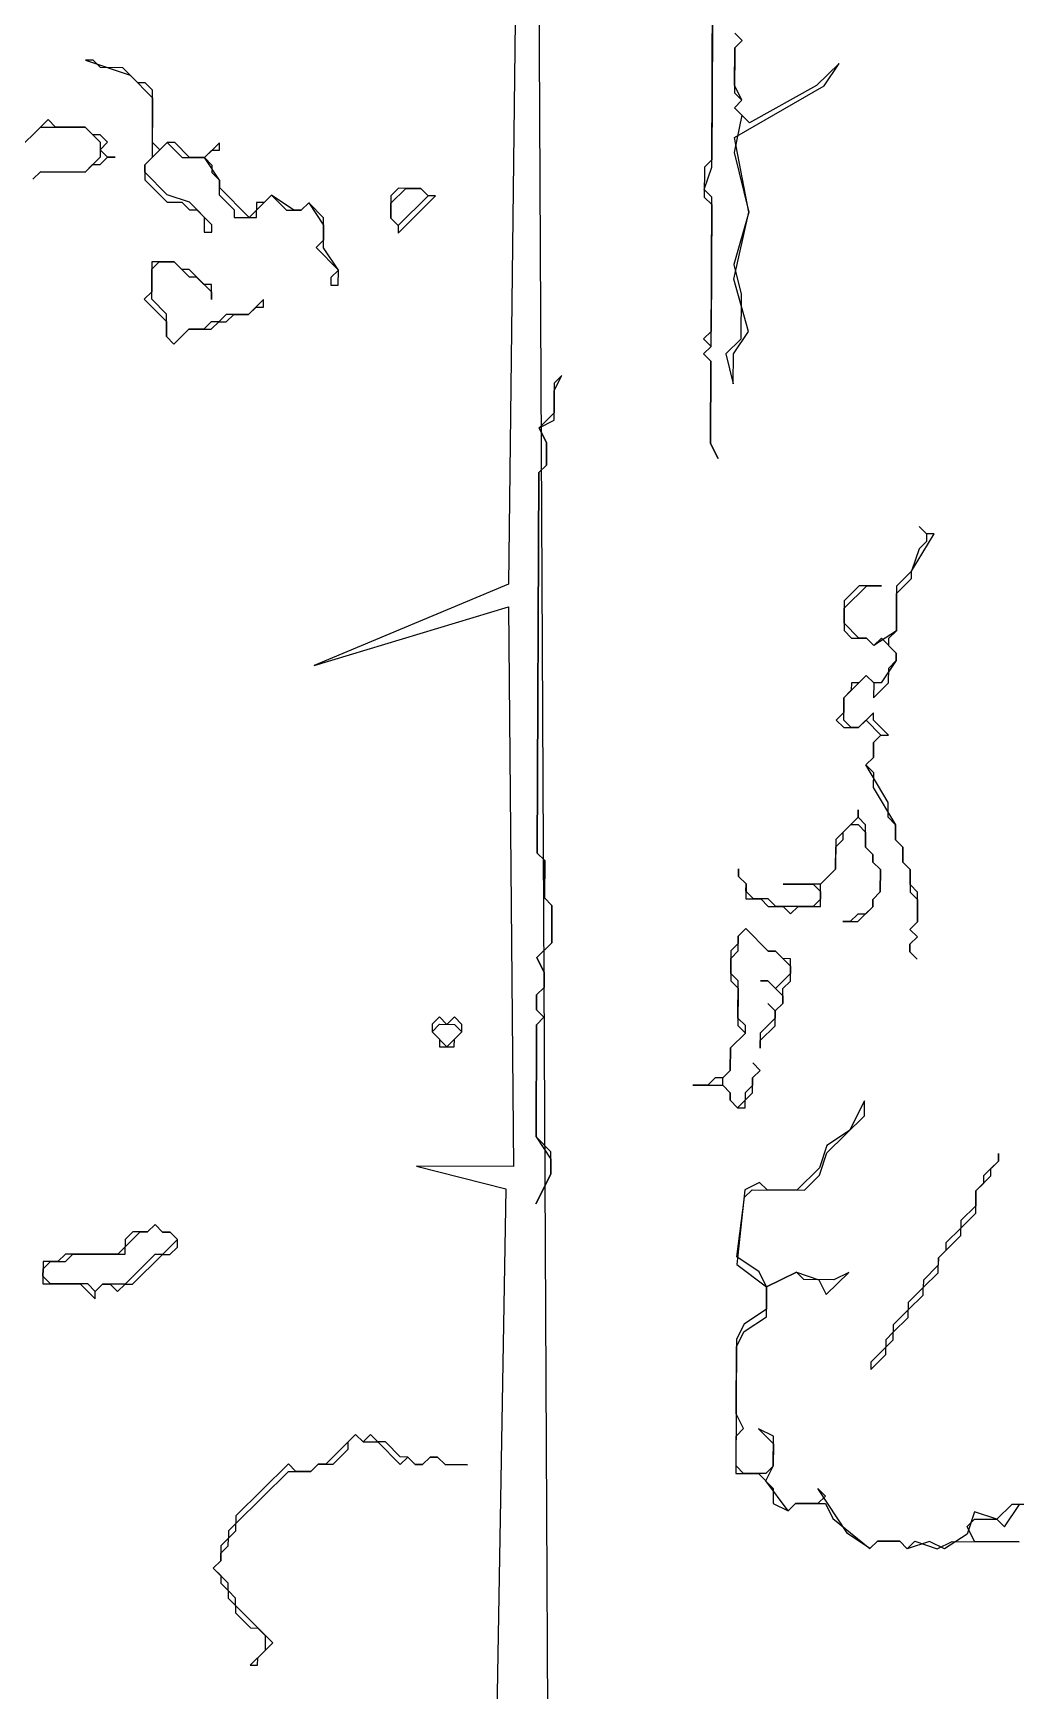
# Model space of a CAD drawing. Header units: inches. Extents: x 0 to 116, y 2 to 63.
# Drawn here: x 51.11 to 59.07, y 9.18 to 22.59 of the extents above; entities that cross this region are included whole.
import ezdxf

# ---------------------------------------------------------------- set-up
doc = ezdxf.new("R2010")
doc.units = ezdxf.units.IN

msp = doc.modelspace()

# ---------------------------------------------------------------- linework, layer by layer
for points in [[(55.15261, 34.31957), (54.96118, 18.13305), (53.38789, 17.47551), (54.96039, 17.95185), (55.00102, 13.42163), (54.21583, 13.42506), (54.93983, 13.2407), (54.85887, 8.52981), (19.46402, 8.50305), (19.33496, 34.29465), (19.28151, 8.20184), (54.73439, 7.68474), (19.3419, 8.20158), (19.57603, 34.1728), (19.52389, 8.38198), (55.28141, 8.46756)], [(55.15261, 34.31957), (54.96118, 18.13305), (53.38789, 17.47551), (54.96039, 17.95185), (55.00102, 13.42163), (54.21583, 13.42506), (54.93983, 13.2407), (54.85887, 8.52981), (19.46402, 8.50305), (19.33496, 34.29465), (19.28151, 8.20184), (54.73439, 7.68474), (19.3419, 8.20158), (19.57603, 34.1728), (19.52389, 8.38198), (55.28141, 8.46756)], [(51.53686, 22.37603), (51.89873, 22.25365), (52.07914, 22.07166), (52.07703, 21.58847), (52.01636, 21.52833), (52.01584, 21.40753), (52.19624, 21.22555), (52.31704, 21.22502), (52.37718, 21.16436), (52.43758, 21.16409), (52.49771, 21.10343), (52.49719, 20.98263), (52.55759, 20.98237), (52.55785, 21.04277), (52.37744, 21.22475), (52.19651, 21.28594), (52.0161, 21.46793), (52.01636, 21.52833), (52.19835, 21.70874), (52.31862, 21.58741), (52.49982, 21.58662), (52.55996, 21.52596), (52.5597, 21.46556), (52.61983, 21.4049), (52.6193, 21.2841), (52.73958, 21.16277), (52.73931, 21.10237), (52.92051, 21.10158), (52.92077, 21.16198), (53.0421, 21.28226), (53.16237, 21.16093), (53.28317, 21.1604), (53.34383, 21.22054), (53.46384, 21.03881), (53.46332, 20.91801), (53.40265, 20.85788), (53.58306, 20.67589), (53.5224, 20.61575), (53.52213, 20.55535), (53.58253, 20.55509), (53.58306, 20.67589), (53.46305, 20.85761), (53.46411, 21.09921), (53.34383, 21.22054), (53.28317, 21.1604), (53.22277, 21.16067), (53.0421, 21.28226), (52.98144, 21.22212), (52.92104, 21.22238), (52.92077, 21.16198), (52.86011, 21.10185), (52.61957, 21.3445), (52.61983, 21.4049), (52.49982, 21.58662), (52.56049, 21.64676), (52.62089, 21.6465), (52.62115, 21.7069), (52.49982, 21.58662), (52.37902, 21.58715), (52.25875, 21.70848), (52.19835, 21.70874), (52.13769, 21.6486), (52.07755, 21.70927), (52.0794, 22.13206), (52.01926, 22.19273), (51.95886, 22.19299), (51.83859, 22.31432), (51.65739, 22.31511), (51.59726, 22.37577)], [(51.53686, 22.37603), (51.89873, 22.25365), (52.07914, 22.07166), (52.07703, 21.58847), (52.01636, 21.52833), (52.01584, 21.40753), (52.19624, 21.22555), (52.31704, 21.22502), (52.37718, 21.16436), (52.43758, 21.16409), (52.49771, 21.10343), (52.49719, 20.98263), (52.55759, 20.98237), (52.55785, 21.04277), (52.37744, 21.22475), (52.19651, 21.28594), (52.0161, 21.46793), (52.01636, 21.52833), (52.19835, 21.70874), (52.31862, 21.58741), (52.49982, 21.58662), (52.55996, 21.52596), (52.5597, 21.46556), (52.61983, 21.4049), (52.6193, 21.2841), (52.73958, 21.16277), (52.73931, 21.10237), (52.92051, 21.10158), (52.92077, 21.16198), (53.0421, 21.28226), (53.16237, 21.16093), (53.28317, 21.1604), (53.34383, 21.22054), (53.46384, 21.03881), (53.46332, 20.91801), (53.40265, 20.85788), (53.58306, 20.67589), (53.5224, 20.61575), (53.52213, 20.55535), (53.58253, 20.55509), (53.58306, 20.67589), (53.46305, 20.85761), (53.46411, 21.09921), (53.34383, 21.22054), (53.28317, 21.1604), (53.22277, 21.16067), (53.0421, 21.28226), (52.98144, 21.22212), (52.92104, 21.22238), (52.92077, 21.16198), (52.86011, 21.10185), (52.61957, 21.3445), (52.61983, 21.4049), (52.49982, 21.58662), (52.56049, 21.64676), (52.62089, 21.6465), (52.62115, 21.7069), (52.49982, 21.58662), (52.37902, 21.58715), (52.25875, 21.70848), (52.19835, 21.70874), (52.13769, 21.6486), (52.07755, 21.70927), (52.0794, 22.13206), (52.01926, 22.19273), (51.95886, 22.19299), (51.83859, 22.31432), (51.65739, 22.31511), (51.59726, 22.37577)], [(54.37089, 21.27646), (54.31049, 21.27672), (54.25035, 21.33738), (54.06915, 21.33817), (54.00849, 21.27804), (54.0077, 21.09684), (54.06784, 21.03618), (54.06757, 20.97578)], [(54.37089, 21.27646), (54.31049, 21.27672), (54.25035, 21.33738), (54.06915, 21.33817), (54.00849, 21.27804), (54.0077, 21.09684), (54.06784, 21.03618), (54.06757, 20.97578)], [(54.25035, 21.33738), (54.31049, 21.27672), (54.06784, 21.03618), (54.0077, 21.09684), (54.00823, 21.21764), (54.12955, 21.33791)], [(52.07334, 20.74288), (52.07228, 20.50128), (52.01162, 20.44114), (52.19203, 20.25915), (52.1915, 20.13836), (52.25164, 20.07769), (52.37296, 20.19796), (52.55416, 20.19717), (52.61482, 20.25731), (52.67522, 20.25705), (52.73589, 20.31718), (52.85669, 20.31665), (52.91735, 20.37679), (52.97775, 20.37653), (52.97801, 20.43693), (52.85669, 20.31665), (52.67549, 20.31745), (52.61482, 20.25731), (52.55442, 20.25757), (52.49376, 20.19744), (52.37296, 20.19796), (52.25164, 20.07769), (52.1915, 20.13836), (52.19229, 20.31955), (52.07202, 20.44088), (52.07307, 20.68248), (52.13374, 20.74261), (52.25454, 20.74209), (52.37481, 20.62076), (52.43521, 20.6205), (52.55548, 20.49917), (52.55522, 20.43877), (52.55574, 20.55957), (52.49534, 20.55983), (52.37507, 20.68116), (52.31467, 20.68142), (52.25454, 20.74209)], [(52.07334, 20.74288), (52.07228, 20.50128), (52.01162, 20.44114), (52.19203, 20.25915), (52.1915, 20.13836), (52.25164, 20.07769), (52.37296, 20.19796), (52.55416, 20.19717), (52.61482, 20.25731), (52.67522, 20.25705), (52.73589, 20.31718), (52.85669, 20.31665), (52.91735, 20.37679), (52.97775, 20.37653), (52.97801, 20.43693), (52.85669, 20.31665), (52.67549, 20.31745), (52.61482, 20.25731), (52.55442, 20.25757), (52.49376, 20.19744), (52.37296, 20.19796), (52.25164, 20.07769), (52.1915, 20.13836), (52.19229, 20.31955), (52.07202, 20.44088), (52.07307, 20.68248), (52.13374, 20.74261), (52.25454, 20.74209), (52.37481, 20.62076), (52.43521, 20.6205), (52.55548, 20.49917), (52.55522, 20.43877), (52.55574, 20.55957), (52.49534, 20.55983), (52.37507, 20.68116), (52.31467, 20.68142), (52.25454, 20.74209)], [(55.39135, 19.82239), (55.33069, 19.76225), (55.32964, 19.52066), (55.20831, 19.40039), (55.26818, 19.27932), (55.26739, 19.09812), (55.20673, 19.03799), (55.19329, 15.95762), (55.25342, 15.89696), (55.25211, 15.59496), (55.31224, 15.5343), (55.31092, 15.2323), (55.1896, 15.11203), (55.24947, 14.99096), (55.24894, 14.87016), (55.18828, 14.81003), (55.18775, 14.68923), (55.24789, 14.62857), (55.18723, 14.56843), (55.18327, 13.66244), (55.30328, 13.48071), (55.30275, 13.35992), (55.1809, 13.11885), (55.30275, 13.35992), (55.30354, 13.54111), (55.18327, 13.66244), (55.18723, 14.56843), (55.24789, 14.62857), (55.18775, 14.68923), (55.18828, 14.81003), (55.24894, 14.87016), (55.24947, 14.99096), (55.1896, 15.11203), (55.31092, 15.2323), (55.31224, 15.5343), (55.25211, 15.59496), (55.25342, 15.89696), (55.19329, 15.95762), (55.20673, 19.03799), (55.26739, 19.09812), (55.26818, 19.27932), (55.20831, 19.40039), (55.32937, 19.46026), (55.33043, 19.70186)], [(55.39135, 19.82239), (55.33069, 19.76225), (55.32964, 19.52066), (55.20831, 19.40039), (55.26818, 19.27932), (55.26739, 19.09812), (55.20673, 19.03799), (55.19329, 15.95762), (55.25342, 15.89696), (55.25211, 15.59496), (55.31224, 15.5343), (55.31092, 15.2323), (55.1896, 15.11203), (55.24947, 14.99096), (55.24894, 14.87016), (55.18828, 14.81003), (55.18775, 14.68923), (55.24789, 14.62857), (55.18723, 14.56843), (55.18327, 13.66244), (55.30328, 13.48071), (55.30275, 13.35992), (55.1809, 13.11885), (55.30275, 13.35992), (55.30354, 13.54111), (55.18327, 13.66244), (55.18723, 14.56843), (55.24789, 14.62857), (55.18775, 14.68923), (55.18828, 14.81003), (55.24894, 14.87016), (55.24947, 14.99096), (55.1896, 15.11203), (55.31092, 15.2323), (55.31224, 15.5343), (55.25211, 15.59496), (55.25342, 15.89696), (55.19329, 15.95762), (55.20673, 19.03799), (55.26739, 19.09812), (55.26818, 19.27932), (55.20831, 19.40039), (55.32937, 19.46026), (55.33043, 19.70186)], [(58.28525, 18.60175), (58.34539, 18.54109), (58.34513, 18.48069), (58.28446, 18.42055), (58.22327, 18.23962), (58.10195, 18.11935), (58.10037, 17.75695), (57.91864, 17.63694), (57.85851, 17.69761), (57.79811, 17.69787), (57.67783, 17.8192), (57.67836, 17.93999), (57.86035, 18.1204), (57.98115, 18.11987), (57.79995, 18.12067), (57.67862, 18.00039), (57.67757, 17.7588), (57.73771, 17.69813), (57.85851, 17.69761), (57.91864, 17.63694), (57.9793, 17.69708), (58.09958, 17.57575), (58.09931, 17.51535), (57.97772, 17.33468), (57.91732, 17.33495), (57.85719, 17.39561), (57.79652, 17.33547), (57.73613, 17.33574), (57.73586, 17.27534), (57.6752, 17.2152), (57.67467, 17.0944), (57.61401, 17.03427), (57.67414, 16.9736), (57.79494, 16.97308), (57.85561, 17.03321), (57.97588, 16.91189), (57.91522, 16.85175), (57.91469, 16.73095), (57.85402, 16.67082), (57.91416, 16.61015), (57.91363, 16.48935), (58.09351, 16.18657), (58.09299, 16.06577), (58.15312, 16.0051), (58.1526, 15.88431), (58.21273, 15.82364), (58.21194, 15.64244), (58.27208, 15.58178), (58.27129, 15.40058), (58.21062, 15.34045), (58.27076, 15.27978), (58.2101, 15.21965), (58.20983, 15.15925), (58.26997, 15.09859), (58.20983, 15.15925), (58.2101, 15.21965), (58.27076, 15.27978), (58.21062, 15.34045), (58.27129, 15.40058), (58.27234, 15.64218), (58.2122, 15.70284), (58.21273, 15.82364), (58.1526, 15.88431), (58.15312, 16.0051), (58.09299, 16.06577), (58.09351, 16.18657), (58.03338, 16.24723), (58.03391, 16.36803), (57.85402, 16.67082), (57.91469, 16.73095), (57.91522, 16.85175), (57.97588, 16.91189), (58.03628, 16.91162), (57.91601, 17.03295), (57.91627, 17.09335), (57.79494, 16.97308), (57.73454, 16.97334), (57.67441, 17.034), (57.6752, 17.2152), (57.85719, 17.39561), (57.91732, 17.33495), (57.9168, 17.21415), (58.03812, 17.33442), (58.03865, 17.45522), (58.09931, 17.51535), (58.09958, 17.57575), (58.03944, 17.63642), (58.0397, 17.69681), (58.10037, 17.75695), (58.10168, 18.05895), (58.22301, 18.17922), (58.22327, 18.23962), (58.40579, 18.54083), (58.34539, 18.54109)], [(58.28525, 18.60175), (58.34539, 18.54109), (58.34513, 18.48069), (58.28446, 18.42055), (58.22327, 18.23962), (58.10195, 18.11935), (58.10037, 17.75695), (57.91864, 17.63694), (57.85851, 17.69761), (57.79811, 17.69787), (57.67783, 17.8192), (57.67836, 17.93999), (57.86035, 18.1204), (57.98115, 18.11987), (57.79995, 18.12067), (57.67862, 18.00039), (57.67757, 17.7588), (57.73771, 17.69813), (57.85851, 17.69761), (57.91864, 17.63694), (57.9793, 17.69708), (58.09958, 17.57575), (58.09931, 17.51535), (57.97772, 17.33468), (57.91732, 17.33495), (57.85719, 17.39561), (57.79652, 17.33547), (57.73613, 17.33574), (57.73586, 17.27534), (57.6752, 17.2152), (57.67467, 17.0944), (57.61401, 17.03427), (57.67414, 16.9736), (57.79494, 16.97308), (57.85561, 17.03321), (57.97588, 16.91189), (57.91522, 16.85175), (57.91469, 16.73095), (57.85402, 16.67082), (57.91416, 16.61015), (57.91363, 16.48935), (58.09351, 16.18657), (58.09299, 16.06577), (58.15312, 16.0051), (58.1526, 15.88431), (58.21273, 15.82364), (58.21194, 15.64244), (58.27208, 15.58178), (58.27129, 15.40058), (58.21062, 15.34045), (58.27076, 15.27978), (58.2101, 15.21965), (58.20983, 15.15925), (58.26997, 15.09859), (58.20983, 15.15925), (58.2101, 15.21965), (58.27076, 15.27978), (58.21062, 15.34045), (58.27129, 15.40058), (58.27234, 15.64218), (58.2122, 15.70284), (58.21273, 15.82364), (58.1526, 15.88431), (58.15312, 16.0051), (58.09299, 16.06577), (58.09351, 16.18657), (58.03338, 16.24723), (58.03391, 16.36803), (57.85402, 16.67082), (57.91469, 16.73095), (57.91522, 16.85175), (57.97588, 16.91189), (58.03628, 16.91162), (57.91601, 17.03295), (57.91627, 17.09335), (57.79494, 16.97308), (57.73454, 16.97334), (57.67441, 17.034), (57.6752, 17.2152), (57.85719, 17.39561), (57.91732, 17.33495), (57.9168, 17.21415), (58.03812, 17.33442), (58.03865, 17.45522), (58.09931, 17.51535), (58.09958, 17.57575), (58.03944, 17.63642), (58.0397, 17.69681), (58.10037, 17.75695), (58.10168, 18.05895), (58.22301, 18.17922), (58.22327, 18.23962), (58.40579, 18.54083), (58.34539, 18.54109)], [(57.79204, 16.30868), (57.79178, 16.24828), (57.60979, 16.06788), (57.60874, 15.82628), (57.48741, 15.70601), (57.18541, 15.70732), (57.42701, 15.70627), (57.48715, 15.64561), (57.48688, 15.58521), (57.42622, 15.52507), (57.12422, 15.52639), (57.06409, 15.58705), (56.94329, 15.58758), (56.88315, 15.64824), (56.88342, 15.70864), (56.82328, 15.7693), (56.82355, 15.8297), (56.82328, 15.7693), (56.88342, 15.70864), (56.88289, 15.58784), (57.00369, 15.58732), (57.06383, 15.52665), (57.18462, 15.52613), (57.24476, 15.46546), (57.30542, 15.5256), (57.48662, 15.52481), (57.48741, 15.70601), (57.60874, 15.82628), (57.60953, 16.00748), (57.67019, 16.06761), (57.67045, 16.12801), (57.73112, 16.18815), (57.79152, 16.18788), (57.85165, 16.12722), (57.85113, 16.00642), (57.91126, 15.94576), (57.911, 15.88536), (57.97113, 15.8247), (57.97034, 15.6435), (57.90968, 15.58336), (57.90942, 15.52296), (57.84875, 15.46283), (57.78835, 15.46309), (57.72769, 15.40295), (57.66729, 15.40322), (57.78809, 15.40269), (57.90942, 15.52296), (57.90968, 15.58336), (57.97034, 15.6435), (57.97113, 15.8247), (57.911, 15.88536), (57.91126, 15.94576), (57.85113, 16.00642), (57.85192, 16.18762), (57.79178, 16.24828)], [(57.79204, 16.30868), (57.79178, 16.24828), (57.60979, 16.06788), (57.60874, 15.82628), (57.48741, 15.70601), (57.18541, 15.70732), (57.42701, 15.70627), (57.48715, 15.64561), (57.48688, 15.58521), (57.42622, 15.52507), (57.12422, 15.52639), (57.06409, 15.58705), (56.94329, 15.58758), (56.88315, 15.64824), (56.88342, 15.70864), (56.82328, 15.7693), (56.82355, 15.8297), (56.82328, 15.7693), (56.88342, 15.70864), (56.88289, 15.58784), (57.00369, 15.58732), (57.06383, 15.52665), (57.18462, 15.52613), (57.24476, 15.46546), (57.30542, 15.5256), (57.48662, 15.52481), (57.48741, 15.70601), (57.60874, 15.82628), (57.60953, 16.00748), (57.67019, 16.06761), (57.67045, 16.12801), (57.73112, 16.18815), (57.79152, 16.18788), (57.85165, 16.12722), (57.85113, 16.00642), (57.91126, 15.94576), (57.911, 15.88536), (57.97113, 15.8247), (57.97034, 15.6435), (57.90968, 15.58336), (57.90942, 15.52296), (57.84875, 15.46283), (57.78835, 15.46309), (57.72769, 15.40295), (57.66729, 15.40322), (57.78809, 15.40269), (57.90942, 15.52296), (57.90968, 15.58336), (57.97034, 15.6435), (57.97113, 15.8247), (57.911, 15.88536), (57.91126, 15.94576), (57.85113, 16.00642), (57.85192, 16.18762), (57.79178, 16.24828)], [(56.88184, 15.34624), (57.06224, 15.16426), (57.12264, 15.16399), (57.24292, 15.04267), (57.24265, 14.98227), (57.12133, 14.862), (57.06119, 14.92266), (57.00079, 14.92292), (57.06119, 14.92266), (57.18146, 14.80133), (57.1812, 14.74093), (57.12053, 14.6808), (57.0604, 14.74146), (57.12053, 14.6808), (57.12027, 14.6204), (56.99895, 14.50013), (56.99842, 14.37933), (56.99868, 14.43973), (57.12001, 14.56), (57.12053, 14.6808), (57.1812, 14.74093), (57.18172, 14.86173), (57.24239, 14.92187), (57.24318, 15.10307), (57.18278, 15.10333), (57.12264, 15.16399), (57.06224, 15.16426), (56.88184, 15.34624), (56.82117, 15.28611), (56.82091, 15.22571), (56.76025, 15.16557), (56.75919, 14.92398), (56.81933, 14.86331), (56.81801, 14.56132), (56.87815, 14.50065), (56.75682, 14.38038), (56.75603, 14.19918), (56.69537, 14.13905), (56.63497, 14.13931), (56.5743, 14.07917), (56.45351, 14.0797), (56.6951, 14.07865), (56.75524, 14.01798), (56.75498, 13.95758), (56.81511, 13.89692), (56.87551, 13.89666), (56.87577, 13.95706), (56.93644, 14.01719), (56.93696, 14.13799), (56.99763, 14.19813), (56.93749, 14.25879), (56.99763, 14.19813), (56.93696, 14.13799), (56.9367, 14.07759), (56.87604, 14.01746), (56.87577, 13.95706), (56.81511, 13.89692), (56.75498, 13.95758), (56.75524, 14.01798), (56.6951, 14.07865), (56.69537, 14.13905), (56.75603, 14.19918), (56.75682, 14.38038), (56.87815, 14.50065), (56.87841, 14.56105), (56.81827, 14.62172), (56.81959, 14.92371), (56.75946, 14.98438), (56.75998, 15.10517), (56.82065, 15.16531), (56.82117, 15.28611)], [(56.88184, 15.34624), (57.06224, 15.16426), (57.12264, 15.16399), (57.24292, 15.04267), (57.24265, 14.98227), (57.12133, 14.862), (57.06119, 14.92266), (57.00079, 14.92292), (57.06119, 14.92266), (57.18146, 14.80133), (57.1812, 14.74093), (57.12053, 14.6808), (57.0604, 14.74146), (57.12053, 14.6808), (57.12027, 14.6204), (56.99895, 14.50013), (56.99842, 14.37933), (56.99868, 14.43973), (57.12001, 14.56), (57.12053, 14.6808), (57.1812, 14.74093), (57.18172, 14.86173), (57.24239, 14.92187), (57.24318, 15.10307), (57.18278, 15.10333), (57.12264, 15.16399), (57.06224, 15.16426), (56.88184, 15.34624), (56.82117, 15.28611), (56.82091, 15.22571), (56.76025, 15.16557), (56.75919, 14.92398), (56.81933, 14.86331), (56.81801, 14.56132), (56.87815, 14.50065), (56.75682, 14.38038), (56.75603, 14.19918), (56.69537, 14.13905), (56.63497, 14.13931), (56.5743, 14.07917), (56.45351, 14.0797), (56.6951, 14.07865), (56.75524, 14.01798), (56.75498, 13.95758), (56.81511, 13.89692), (56.87551, 13.89666), (56.87577, 13.95706), (56.93644, 14.01719), (56.93696, 14.13799), (56.99763, 14.19813), (56.93749, 14.25879), (56.99763, 14.19813), (56.93696, 14.13799), (56.9367, 14.07759), (56.87604, 14.01746), (56.87577, 13.95706), (56.81511, 13.89692), (56.75498, 13.95758), (56.75524, 14.01798), (56.6951, 14.07865), (56.69537, 14.13905), (56.75603, 14.19918), (56.75682, 14.38038), (56.87815, 14.50065), (56.87841, 14.56105), (56.81827, 14.62172), (56.81959, 14.92371), (56.75946, 14.98438), (56.75998, 15.10517), (56.82065, 15.16531), (56.82117, 15.28611)], [(54.4023, 14.63226), (54.34163, 14.57212), (54.34137, 14.51172), (54.40151, 14.45106), (54.40124, 14.39066), (54.52204, 14.39013), (54.52231, 14.45053), (54.58297, 14.51067), (54.58323, 14.57107), (54.5231, 14.63173), (54.46243, 14.57159)], [(54.4023, 14.63226), (54.34163, 14.57212), (54.34137, 14.51172), (54.40151, 14.45106), (54.40124, 14.39066), (54.52204, 14.39013), (54.52231, 14.45053), (54.58297, 14.51067), (54.58323, 14.57107), (54.5231, 14.63173), (54.46243, 14.57159)], [(54.34137, 14.51172), (54.40203, 14.57186), (54.52283, 14.57133), (54.58297, 14.51067), (54.46164, 14.3904)], [(58.92751, 13.5253), (58.92725, 13.4649), (58.80592, 13.34463), (58.80566, 13.28423), (58.74499, 13.22409), (58.74447, 13.1033), (58.62314, 12.98302), (58.62288, 12.92262), (58.50155, 12.80235), (58.50129, 12.74195), (58.44063, 12.68182), (58.44036, 12.62142), (58.31904, 12.50115), (58.31877, 12.44075), (58.19745, 12.32048), (58.19718, 12.26008), (58.07586, 12.1398), (58.07559, 12.0794), (58.01493, 12.01927), (58.01467, 11.95887), (57.89334, 11.8386), (57.89308, 11.7782), (58.0144, 11.89847), (58.01467, 11.95887), (58.07533, 12.01901), (58.07559, 12.0794), (58.19692, 12.19968), (58.19718, 12.26008), (58.31851, 12.38035), (58.31877, 12.44075), (58.4401, 12.56102), (58.44063, 12.68182), (58.62261, 12.86223), (58.62288, 12.92262), (58.7442, 13.0429), (58.74499, 13.22409), (58.86632, 13.34437), (58.86658, 13.40477), (58.92725, 13.4649)], [(58.92751, 13.5253), (58.92725, 13.4649), (58.80592, 13.34463), (58.80566, 13.28423), (58.74499, 13.22409), (58.74447, 13.1033), (58.62314, 12.98302), (58.62288, 12.92262), (58.50155, 12.80235), (58.50129, 12.74195), (58.44063, 12.68182), (58.44036, 12.62142), (58.31904, 12.50115), (58.31877, 12.44075), (58.19745, 12.32048), (58.19718, 12.26008), (58.07586, 12.1398), (58.07559, 12.0794), (58.01493, 12.01927), (58.01467, 11.95887), (57.89334, 11.8386), (57.89308, 11.7782), (58.0144, 11.89847), (58.01467, 11.95887), (58.07533, 12.01901), (58.07559, 12.0794), (58.19692, 12.19968), (58.19718, 12.26008), (58.31851, 12.38035), (58.31877, 12.44075), (58.4401, 12.56102), (58.44063, 12.68182), (58.62261, 12.86223), (58.62288, 12.92262), (58.7442, 13.0429), (58.74499, 13.22409), (58.86632, 13.34437), (58.86658, 13.40477), (58.92725, 13.4649)], [(52.28041, 12.8295), (52.22028, 12.89016), (52.15988, 12.89042), (52.09974, 12.95109), (52.03908, 12.89095), (51.91828, 12.89148), (51.85762, 12.83134), (51.85735, 12.77094), (51.79669, 12.71081), (51.37389, 12.71265), (51.31323, 12.65252), (51.19243, 12.65304), (51.19164, 12.47185), (51.49364, 12.47053), (51.61391, 12.3492), (51.61417, 12.4096), (51.67484, 12.46974), (51.73523, 12.46947), (51.79537, 12.40881), (51.85603, 12.46895), (51.91643, 12.46868), (52.15909, 12.70923), (52.21948, 12.70896), (52.28015, 12.7691)], [(52.28041, 12.8295), (52.22028, 12.89016), (52.15988, 12.89042), (52.09974, 12.95109), (52.03908, 12.89095), (51.91828, 12.89148), (51.85762, 12.83134), (51.85735, 12.77094), (51.79669, 12.71081), (51.37389, 12.71265), (51.31323, 12.65252), (51.19243, 12.65304), (51.19164, 12.47185), (51.49364, 12.47053), (51.61391, 12.3492), (51.61417, 12.4096), (51.67484, 12.46974), (51.73523, 12.46947), (51.79537, 12.40881), (51.85603, 12.46895), (51.91643, 12.46868), (52.15909, 12.70923), (52.21948, 12.70896), (52.28015, 12.7691)], [(52.28041, 12.8295), (52.15909, 12.70923), (52.09869, 12.70949), (51.85603, 12.46895), (51.67484, 12.46974), (51.61417, 12.4096), (51.55404, 12.47026), (51.25204, 12.47158), (51.1919, 12.53224), (51.19217, 12.59264), (51.25283, 12.65278), (51.37363, 12.65225), (51.43429, 12.71239), (51.85709, 12.71054), (51.85735, 12.77094), (51.97868, 12.89122), (52.03908, 12.89095), (52.09974, 12.95109), (52.15988, 12.89042), (52.22028, 12.89016)], [(54.62808, 11.00724), (54.44688, 11.00803), (54.38675, 11.06869), (54.32635, 11.06895), (54.26569, 11.00882), (54.20529, 11.00908), (54.14515, 11.06974), (54.08475, 11.07001), (53.96448, 11.19133), (53.90408, 11.1916), (53.84394, 11.25226), (53.78328, 11.19213), (53.72315, 11.25279), (53.48049, 11.01224), (53.42009, 11.01251), (53.35943, 10.95237), (53.23863, 10.9529), (53.1785, 11.01356), (52.75386, 10.59261), (52.75359, 10.53221), (52.69293, 10.47208), (52.69267, 10.41168), (52.632, 10.35154), (52.63148, 10.23074), (52.57081, 10.17061), (52.63095, 10.10994), (52.63068, 10.04954), (52.69082, 9.98888), (52.69056, 9.92848), (52.75069, 9.86782), (52.75043, 9.80742), (52.8707, 9.68609), (52.9311, 9.68583), (52.99124, 9.62517), (52.99071, 9.50437), (52.86938, 9.3841), (52.92978, 9.38383), (52.93005, 9.44423), (53.05137, 9.5645), (52.75069, 9.86782), (52.75096, 9.92822), (52.69082, 9.98888), (52.69108, 10.04928), (52.57081, 10.17061), (52.63148, 10.23074), (52.63174, 10.29114), (52.6924, 10.35128), (52.69267, 10.41168), (52.75333, 10.47181), (52.75359, 10.53221), (53.17823, 10.95316), (53.35943, 10.95237), (53.42009, 11.01251), (53.54089, 11.01198), (53.66222, 11.13225), (53.66248, 11.19265), (53.72315, 11.25279), (53.78328, 11.19213), (53.90408, 11.1916), (54.08449, 11.00961), (54.14515, 11.06974), (54.20529, 11.00908), (54.26569, 11.00882), (54.32635, 11.06895), (54.38675, 11.06869), (54.44688, 11.00803)], [(54.62808, 11.00724), (54.44688, 11.00803), (54.38675, 11.06869), (54.32635, 11.06895), (54.26569, 11.00882), (54.20529, 11.00908), (54.14515, 11.06974), (54.08475, 11.07001), (53.96448, 11.19133), (53.90408, 11.1916), (53.84394, 11.25226), (53.78328, 11.19213), (53.72315, 11.25279), (53.48049, 11.01224), (53.42009, 11.01251), (53.35943, 10.95237), (53.23863, 10.9529), (53.1785, 11.01356), (52.75386, 10.59261), (52.75359, 10.53221), (52.69293, 10.47208), (52.69267, 10.41168), (52.632, 10.35154), (52.63148, 10.23074), (52.57081, 10.17061), (52.63095, 10.10994), (52.63068, 10.04954), (52.69082, 9.98888), (52.69056, 9.92848), (52.75069, 9.86782), (52.75043, 9.80742), (52.8707, 9.68609), (52.9311, 9.68583), (52.99124, 9.62517), (52.99071, 9.50437), (52.86938, 9.3841), (52.92978, 9.38383), (52.93005, 9.44423), (53.05137, 9.5645), (52.75069, 9.86782), (52.75096, 9.92822), (52.69082, 9.98888), (52.69108, 10.04928), (52.57081, 10.17061), (52.63148, 10.23074), (52.63174, 10.29114), (52.6924, 10.35128), (52.69267, 10.41168), (52.75333, 10.47181), (52.75359, 10.53221), (53.17823, 10.95316), (53.35943, 10.95237), (53.42009, 11.01251), (53.54089, 11.01198), (53.66222, 11.13225), (53.66248, 11.19265), (53.72315, 11.25279), (53.78328, 11.19213), (53.90408, 11.1916), (54.08449, 11.00961), (54.14515, 11.06974), (54.20529, 11.00908), (54.26569, 11.00882), (54.32635, 11.06895), (54.38675, 11.06869), (54.44688, 11.00803)]]:
    msp.add_lwpolyline(points, close=True)
for points in [[(56.61621, 23.68268), (56.60698, 21.5687), (56.54632, 21.50857), (56.54527, 21.26697), (56.6054, 21.20631), (56.60092, 20.17952), (56.54026, 20.11938), (56.6004, 20.05872), (56.53973, 19.99858), (56.59987, 19.93792), (56.59697, 19.27353), (56.65684, 19.15246), (56.59697, 19.27353), (56.59987, 19.93792), (56.53973, 19.99858), (56.6004, 20.05872), (56.60567, 21.26671), (56.54553, 21.32737), (56.60672, 21.5083), (56.61305, 22.95789)], [(56.61621, 23.68268), (56.60698, 21.5687), (56.54632, 21.50857), (56.54527, 21.26697), (56.6054, 21.20631), (56.60092, 20.17952), (56.54026, 20.11938), (56.6004, 20.05872), (56.53973, 19.99858), (56.59987, 19.93792), (56.59697, 19.27353), (56.65684, 19.15246), (56.59697, 19.27353), (56.59987, 19.93792), (56.53973, 19.99858), (56.6004, 20.05872), (56.60567, 21.26671), (56.54553, 21.32737), (56.60672, 21.5083), (56.61305, 22.95789)], [(56.79266, 22.5947), (56.8528, 22.53404), (56.79214, 22.4739), (56.79055, 22.11151), (56.85069, 22.05084), (56.79003, 21.99071), (56.85016, 21.93005), (56.78845, 21.62831), (56.90714, 21.14459), (56.78449, 20.72232), (56.84384, 20.48046), (56.84226, 20.11806), (56.72093, 19.99779), (56.78028, 19.75593), (56.78133, 19.99753), (56.90292, 20.1782), (56.78397, 20.60152), (56.90714, 21.14459), (56.78897, 21.74911), (57.51561, 22.16874), (57.6372, 22.34942), (57.45521, 22.16901), (56.9103, 21.86938), (56.79003, 21.99071), (56.85069, 22.05084), (56.79082, 22.17191), (56.79214, 22.4739), (56.8528, 22.53404), (56.79266, 22.5947)], [(56.79266, 22.5947), (56.8528, 22.53404), (56.79214, 22.4739), (56.79055, 22.11151), (56.85069, 22.05084), (56.79003, 21.99071), (56.85016, 21.93005), (56.78845, 21.62831), (56.90714, 21.14459), (56.78449, 20.72232), (56.84384, 20.48046), (56.84226, 20.11806), (56.72093, 19.99779), (56.78028, 19.75593), (56.78133, 19.99753), (56.90292, 20.1782), (56.78397, 20.60152), (56.90714, 21.14459), (56.78897, 21.74911), (57.51561, 22.16874), (57.6372, 22.34942), (57.45521, 22.16901), (56.9103, 21.86938), (56.79003, 21.99071), (56.85069, 22.05084), (56.79082, 22.17191), (56.79214, 22.4739), (56.8528, 22.53404), (56.79266, 22.5947)], [(51.10985, 21.41149), (51.17051, 21.47162), (51.53291, 21.47004), (51.59357, 21.53018), (51.65397, 21.52991), (51.71463, 21.59005), (51.77503, 21.58979), (51.71463, 21.59005), (51.65449, 21.65071), (51.71516, 21.71085), (51.65502, 21.77151), (51.59462, 21.77178), (51.53449, 21.83244), (51.29289, 21.83349), (51.23275, 21.89416), (51.11143, 21.77388)], [(51.10985, 21.41149), (51.17051, 21.47162), (51.53291, 21.47004), (51.59357, 21.53018), (51.65397, 21.52991), (51.71463, 21.59005), (51.77503, 21.58979), (51.71463, 21.59005), (51.65449, 21.65071), (51.71516, 21.71085), (51.65502, 21.77151), (51.59462, 21.77178), (51.53449, 21.83244), (51.29289, 21.83349), (51.23275, 21.89416), (51.11143, 21.77388)], [(50.9901, 21.65361), (51.17209, 21.83402), (51.53449, 21.83244), (51.65476, 21.71111), (51.65423, 21.59031), (51.53291, 21.47004), (51.17051, 21.47162), (51.10985, 21.41149)], [(50.9901, 21.65361), (51.17209, 21.83402), (51.53449, 21.83244), (51.65476, 21.71111), (51.65423, 21.59031), (51.53291, 21.47004), (51.17051, 21.47162), (51.10985, 21.41149)], [(59.33792, 10.68468), (59.03592, 10.686), (58.9146, 10.56573), (58.73366, 10.62692), (58.67247, 10.44598), (58.49075, 10.32598), (58.37021, 10.3869), (58.18875, 10.32729), (58.12861, 10.38796), (57.94742, 10.38875), (57.88675, 10.32861), (57.70608, 10.4502), (57.46606, 10.81365), (57.5262, 10.75299), (57.46554, 10.69285), (57.28434, 10.69364), (57.22368, 10.63351), (57.04353, 10.8759), (57.10446, 10.99643), (57.10551, 11.23803), (56.98498, 11.29896), (57.10525, 11.17763), (57.10446, 10.99643), (57.0438, 10.9363), (56.8626, 10.93709), (56.80246, 10.99775), (56.80352, 11.23935), (56.86418, 11.29948), (56.80431, 11.42055), (56.80668, 11.96414), (56.8676, 12.08468), (57.04933, 12.20468), (57.05038, 12.44628), (57.29251, 12.56603), (57.47344, 12.50484), (57.53332, 12.38377), (57.71531, 12.56418), (57.59424, 12.50431), (57.35265, 12.50536), (57.29251, 12.56603), (57.05038, 12.44628), (56.99051, 12.56734), (56.80984, 12.68893), (56.87235, 13.17187), (56.93301, 13.232), (57.35581, 13.23016), (57.47713, 13.35043), (57.53832, 13.53136), (57.84164, 13.83204), (57.84217, 13.95284), (57.72031, 13.71177), (57.53859, 13.59176), (57.4774, 13.41083), (57.29541, 13.23042), (57.05381, 13.23147), (56.99367, 13.29214), (56.87261, 13.23226), (56.80958, 12.62853), (57.05038, 12.44628), (57.04959, 12.26508), (56.86787, 12.14508), (56.80694, 12.02454), (56.8022, 10.93735), (56.9834, 10.93656), (57.10367, 10.81523), (57.10314, 10.69443), (57.22368, 10.63351), (57.28434, 10.69364), (57.52594, 10.69259), (57.58581, 10.57153), (57.88675, 10.32861), (57.94742, 10.38875), (58.12861, 10.38796), (58.18875, 10.32729), (58.24941, 10.38743), (58.43035, 10.32624), (58.55141, 10.38611), (59.095, 10.38374), (58.73261, 10.38532), (58.67274, 10.50638), (58.7334, 10.56652), (58.9146, 10.56573), (58.97473, 10.50507), (59.09632, 10.68574)], [(59.33792, 10.68468), (59.03592, 10.686), (58.9146, 10.56573), (58.73366, 10.62692), (58.67247, 10.44598), (58.49075, 10.32598), (58.37021, 10.3869), (58.18875, 10.32729), (58.12861, 10.38796), (57.94742, 10.38875), (57.88675, 10.32861), (57.70608, 10.4502), (57.46606, 10.81365), (57.5262, 10.75299), (57.46554, 10.69285), (57.28434, 10.69364), (57.22368, 10.63351), (57.04353, 10.8759), (57.10446, 10.99643), (57.10551, 11.23803), (56.98498, 11.29896), (57.10525, 11.17763), (57.10446, 10.99643), (57.0438, 10.9363), (56.8626, 10.93709), (56.80246, 10.99775), (56.80352, 11.23935), (56.86418, 11.29948), (56.80431, 11.42055), (56.80668, 11.96414), (56.8676, 12.08468), (57.04933, 12.20468), (57.05038, 12.44628), (57.29251, 12.56603), (57.47344, 12.50484), (57.53332, 12.38377), (57.71531, 12.56418), (57.59424, 12.50431), (57.35265, 12.50536), (57.29251, 12.56603), (57.05038, 12.44628), (56.99051, 12.56734), (56.80984, 12.68893), (56.87235, 13.17187), (56.93301, 13.232), (57.35581, 13.23016), (57.47713, 13.35043), (57.53832, 13.53136), (57.84164, 13.83204), (57.84217, 13.95284), (57.72031, 13.71177), (57.53859, 13.59176), (57.4774, 13.41083), (57.29541, 13.23042), (57.05381, 13.23147), (56.99367, 13.29214), (56.87261, 13.23226), (56.80958, 12.62853), (57.05038, 12.44628), (57.04959, 12.26508), (56.86787, 12.14508), (56.80694, 12.02454), (56.8022, 10.93735), (56.9834, 10.93656), (57.10367, 10.81523), (57.10314, 10.69443), (57.22368, 10.63351), (57.28434, 10.69364), (57.52594, 10.69259), (57.58581, 10.57153), (57.88675, 10.32861), (57.94742, 10.38875), (58.12861, 10.38796), (58.18875, 10.32729), (58.24941, 10.38743), (58.43035, 10.32624), (58.55141, 10.38611), (59.095, 10.38374), (58.73261, 10.38532), (58.67274, 10.50638), (58.7334, 10.56652), (58.9146, 10.56573), (58.97473, 10.50507), (59.09632, 10.68574)]]:
    msp.add_lwpolyline(points)

doc.saveas('drawing.dxf')
